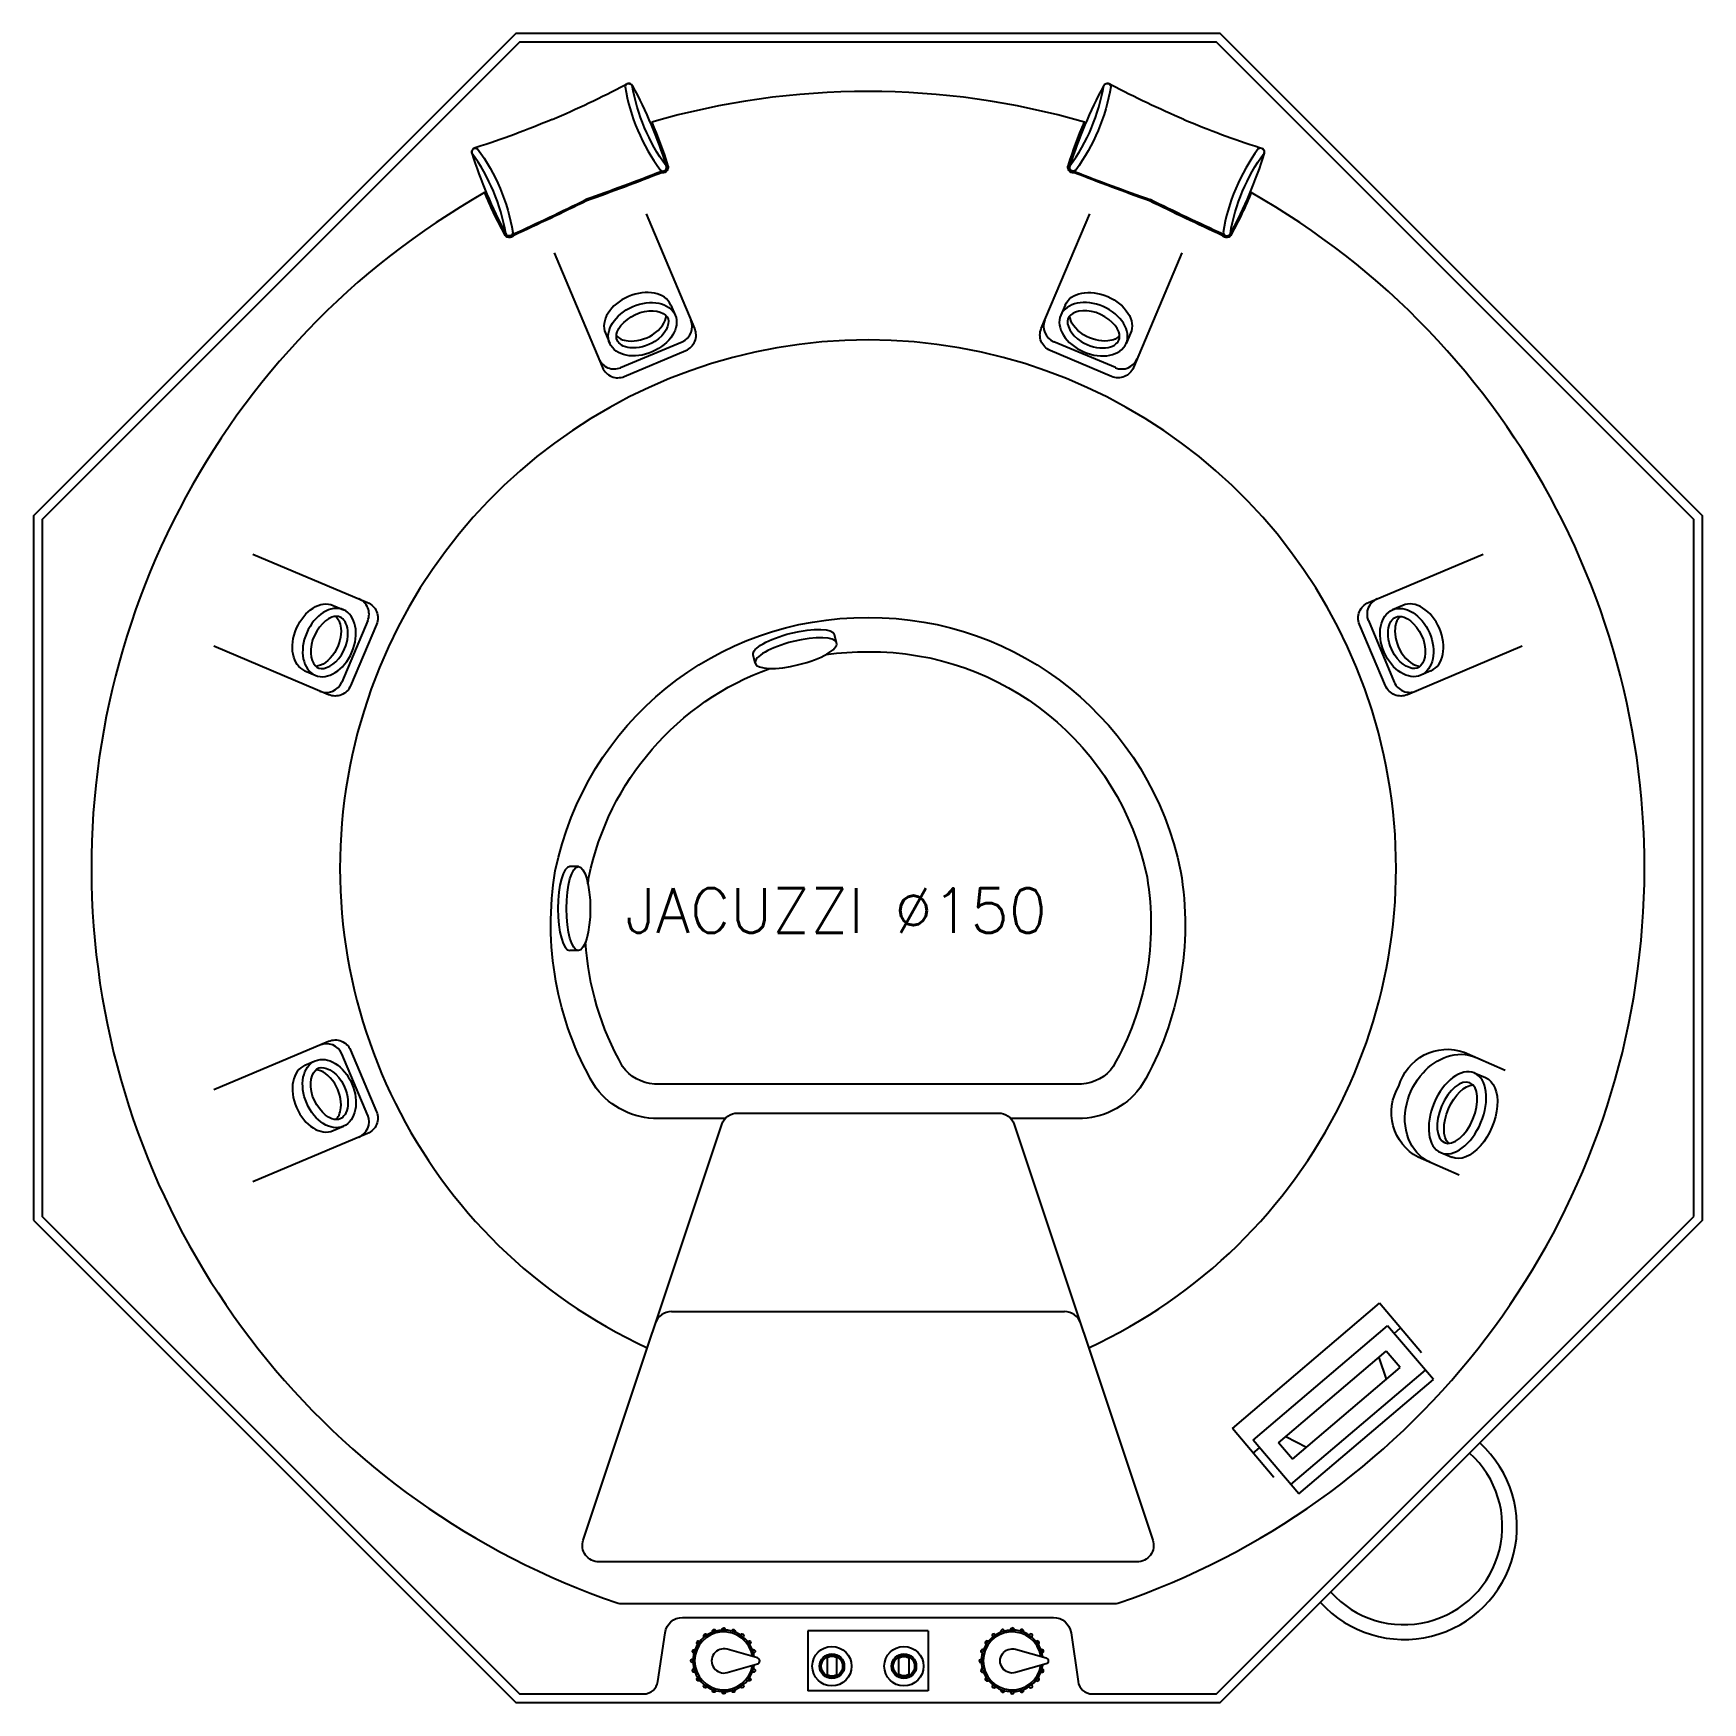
# Model space of a CAD drawing. Extents: x 19.75 to 21.25, y 44.52 to 46.02.
import ezdxf

# ---------------------------------------------------------------- set-up
doc = ezdxf.new("R2010")
doc.units = 0
doc.header["$LTSCALE"] = 0.5
doc.header["$MEASUREMENT"] = 0
doc.layers.add('SPA-ITAPARICA', color=2, linetype='CONTINUOUS')
doc.layers.add('TEXTO', color=3, linetype='CONTINUOUS')
doc.styles.add('ROMANS', font='romans.shx', dxfattribs={"height": 0.04})

msp = doc.modelspace()

# ---------------------------------------------------------------- linework, layer by layer
at = {"layer": 'SPA-ITAPARICA', "color": 1}
for p, q in [((20.3227, 45.7753), (20.3267, 45.7662)), ((20.677, 45.7753), (20.6731, 45.7662)), ((20.2639, 45.7499), (20.2678, 45.7408)), ((20.2776, 45.719), (20.3329, 45.7423)), ((20.7222, 45.719), (20.6669, 45.7423)), ((20.7359, 45.7499), (20.732, 45.7408)), ((20.0193, 45.5054), (20.0285, 45.5015)), ((20.9804, 45.5054), (20.9713, 45.5015)), ((20.0503, 45.4917), (20.027, 45.4364)), ((20.9495, 45.4917), (20.9728, 45.4364)), ((20.4717, 45.4717), (20.4699, 45.4791)), ((20.3986, 45.4534), (20.3967, 45.4608)), ((19.9939, 45.4465), (20.0031, 45.4426)), ((21.0058, 45.4465), (20.9967, 45.4426)), ((20.2396, 45.2706), (20.2319, 45.2706)), ((20.2396, 45.1952), (20.2319, 45.1952)), ((19.9939, 45.0922), (20.0031, 45.0962)), ((20.0503, 45.0471), (20.027, 45.1024)), ((21.0447, 45.0852), (21.0547, 45.081)), ((20.0193, 45.0334), (20.0285, 45.0373)), ((21.0145, 45.0137), (21.0245, 45.0095)), ((20.8273, 44.7656), (20.9596, 44.8782)), ((20.9974, 44.8338), (20.9596, 44.8782)), ((20.846, 44.7552), (20.9668, 44.8581)), ((21.008, 44.8098), (20.9668, 44.8581)), ((20.9727, 44.8512), (20.9784, 44.8561)), ((20.8688, 44.7529), (20.9655, 44.8352)), ((20.978, 44.8205), (20.9655, 44.8352)), ((20.8813, 44.7382), (20.978, 44.8205)), ((20.9588, 44.8295), (20.9655, 44.8099)), ((20.8799, 44.7153), (21.0008, 44.8182)), ((20.8871, 44.7069), (21.008, 44.8098)), ((20.8646, 44.7218), (20.8273, 44.7656)), ((20.8871, 44.7069), (20.846, 44.7552)), ((20.8461, 44.7435), (20.8518, 44.7483)), ((20.8813, 44.7382), (20.8688, 44.7529)), ((20.8755, 44.7586), (20.8938, 44.7489)), ((20.5539, 44.5839), (20.4459, 44.5839)), ((20.4459, 44.5839), (20.4459, 44.5299)), ((20.5539, 44.5839), (20.5539, 44.5299)), ((20.5539, 44.5299), (20.4459, 44.5299))]:
    msp.add_line(p, q, dxfattribs=at)
at = {"layer": 'SPA-ITAPARICA'}
msp.add_line((20.3232, 44.8708), (20.6766, 44.8708), dxfattribs=at)
at = {"layer": 'SPA-ITAPARICA', "color": 1}
msp.add_lwpolyline([(19.7499, 44.9529), (20.1834, 44.5194), (20.8164, 44.5194), (21.2499, 44.9529), (21.2499, 45.5859), (20.8164, 46.0194), (20.1834, 46.0194), (19.7499, 45.5859)], close=True, dxfattribs=at)
at = {"layer": 'SPA-ITAPARICA'}
for points in [[(21.242, 44.9561), (21.242, 45.5826), (20.8131, 46.0115), (20.1866, 46.0115), (19.7577, 45.5826), (19.7577, 44.9561), (20.1866, 44.5272), (20.2982, 44.5272, 0.37267), (20.3111, 44.5384), (20.3175, 44.5822, -0.37267), (20.3333, 44.5959), (20.4999, 44.5959), (20.6665, 44.5959, -0.37267), (20.6823, 44.5822), (20.6886, 44.5384, 0.37267), (20.7015, 44.5272), (20.8131, 44.5272)], [(20.3055, 45.9396, -0.024671), (20.3198, 45.9011, -0.617008), (20.3147, 45.8942, -0.006967), (20.247, 45.8689, -0.006967), (20.1817, 45.8379, -0.617008), (20.1731, 45.8391, -0.024767), (20.1554, 45.8763, 0.646756), (20.2744, 44.609, 0.082435), (20.2786, 44.6083), (20.7211, 44.6083, 0.082435), (20.7253, 44.609, 0.646756), (20.8443, 45.8763, -0.024767), (20.8266, 45.8391, -0.617008), (20.8181, 45.8379, -0.006967), (20.7528, 45.8689, -0.006967), (20.6851, 45.8942, -0.617008), (20.68, 45.9011, -0.024671), (20.6943, 45.9396, 0.14212)], [(20.3133, 45.8966, 0.860811), (20.3185, 45.9004, -0.118472), (20.2881, 45.9725, 0.703482), (20.2816, 45.9715, 0.118472)], [(20.6865, 45.8966, -0.860811), (20.6813, 45.9004, 0.118472), (20.7117, 45.9725, -0.703482), (20.7181, 45.9715, -0.118472)], [(20.1807, 45.8406, -0.860811), (20.1743, 45.8396, 0.118472), (20.1439, 45.9117, -0.703482), (20.1491, 45.9156, -0.118472)], [(20.819, 45.8406, 0.860811), (20.8255, 45.8396, -0.118472), (20.8559, 45.9117, 0.703482), (20.8506, 45.9156, 0.118472)], [(20.7558, 44.6655, -0.511918), (20.7416, 44.6458), (20.2582, 44.6458, -0.511918), (20.244, 44.6655), (20.3684, 45.039, -0.322823), (20.3827, 45.0492), (20.6171, 45.0492, -0.322823), (20.6313, 45.039)]]:
    msp.add_lwpolyline(points, format="xyb", close=True, dxfattribs=at)
for points in [[(20.216, 45.9421, 0.023301), (20.2816, 45.9732, -0.445328), (20.2881, 45.9725, -0.047275), (20.3185, 45.9004, -0.659333), (20.3145, 45.8953, -0.007004), (20.2464, 45.87)], [(20.7838, 45.9421, -0.023301), (20.7182, 45.9732, 0.445328), (20.7117, 45.9725, 0.047275), (20.6813, 45.9004, 0.659333), (20.6853, 45.8953, 0.007004), (20.7534, 45.87)], [(20.216, 45.9421, -0.023301), (20.1479, 45.9168, 0.445328), (20.1439, 45.9117, 0.047275), (20.1743, 45.8396, 0.659333), (20.1808, 45.8389, 0.007004), (20.2464, 45.87)], [(20.7838, 45.9421, 0.023301), (20.8518, 45.9168, -0.445328), (20.8559, 45.9117, -0.047275), (20.8255, 45.8396, -0.659333), (20.819, 45.8389, -0.007004), (20.7534, 45.87)], [(20.3716, 45.0444), (20.307, 45.0444, -0.237597), (20.2534, 45.0748, -0.1746), (20.2189, 45.2667, -0.358979), (20.4999, 45.4944, -0.358979), (20.7808, 45.2667, -0.1746), (20.7464, 45.0748, -0.237597), (20.6927, 45.0444), (20.6281, 45.0444)], [(20.462, 45.4612, -0.037492), (20.4999, 45.4637, -0.358708), (20.7506, 45.2611, -0.172985), (20.7203, 45.0911, -0.226986), (20.6918, 45.0751), (20.3079, 45.0751, -0.226986), (20.2794, 45.0911, -0.114946), (20.2461, 45.2029)], [(20.2482, 45.2552, -0.005801), (20.2491, 45.2611, -0.261476), (20.4117, 45.4487, -0.261476)]]:
    msp.add_lwpolyline(points, format="xyb", dxfattribs=at)
at = {"layer": 'SPA-ITAPARICA', "color": 1}
for points in [[(20.2178, 45.8221), (20.2613, 45.7191, 0.414214), (20.2809, 45.7111), (20.3362, 45.7344, 0.414214), (20.3442, 45.7541), (20.3007, 45.8571)], [(20.782, 45.8221), (20.7385, 45.7191, -0.414214), (20.7188, 45.7111), (20.6636, 45.7344, -0.414214), (20.6556, 45.7541), (20.6991, 45.8571)], [(19.9471, 45.5515), (20.0502, 45.508, -0.414214), (20.0582, 45.4883), (20.0349, 45.4331, -0.414214), (20.0152, 45.4251), (19.9121, 45.4686)], [(21.0876, 45.4686), (20.9846, 45.4251, -0.414214), (20.9649, 45.4331), (20.9416, 45.4883, -0.414214), (20.9496, 45.508), (21.0526, 45.5515)], [(19.9121, 45.0702), (20.0152, 45.1137, -0.414214), (20.0349, 45.1057), (20.0582, 45.0504, -0.414214), (20.0502, 45.0308), (19.9471, 44.9873)], [(21.031, 44.9934), (20.9942, 45.0095, -0.433764), (20.977, 45.0734, -0.433764), (21.0356, 45.1039), (21.0725, 45.0877)], [(20.3527, 44.5783), (20.3524, 44.5788, -0.894905), (20.3549, 44.5806), (20.3553, 44.5802)], [(20.3602, 44.5827), (20.3601, 44.5832, -0.894905), (20.363, 44.5842), (20.3632, 44.5837)], [(20.3686, 44.5845), (20.3687, 44.5851, -0.894905), (20.3718, 44.5851), (20.3718, 44.5845)], [(20.3772, 44.5837), (20.3775, 44.5842, -0.894905), (20.3804, 44.5832), (20.3803, 44.5827)], [(20.3852, 44.5802), (20.3856, 44.5806, -0.894905), (20.3881, 44.5788), (20.3878, 44.5783)], [(20.6146, 44.5802), (20.6142, 44.5806, 0.894905), (20.6117, 44.5788), (20.612, 44.5783)], [(20.6225, 44.5837), (20.6223, 44.5842, 0.894905), (20.6193, 44.5832), (20.6195, 44.5827)], [(20.6311, 44.5845), (20.6311, 44.5851, 0.894905), (20.628, 44.5851), (20.6279, 44.5845)], [(20.6396, 44.5827), (20.6397, 44.5832, 0.894905), (20.6368, 44.5842), (20.6365, 44.5837)], [(20.6471, 44.5783), (20.6474, 44.5788, 0.894905), (20.6449, 44.5806), (20.6445, 44.5802)], [(20.3435, 44.5639), (20.3429, 44.5641, -0.894905), (20.3439, 44.5671), (20.3445, 44.567)], [(20.3469, 44.5718), (20.3465, 44.5722, -0.894905), (20.3483, 44.5747), (20.3488, 44.5744)], [(20.3916, 44.5744), (20.3922, 44.5747, -0.894905), (20.394, 44.5722), (20.3935, 44.5718)], [(20.396, 44.567), (20.3966, 44.5671, -0.894905), (20.3976, 44.5641), (20.397, 44.5639)], [(20.6037, 44.567), (20.6032, 44.5671, 0.894905), (20.6022, 44.5641), (20.6027, 44.5639)], [(20.6081, 44.5744), (20.6076, 44.5747, 0.894905), (20.6058, 44.5722), (20.6062, 44.5718)], [(20.6528, 44.5718), (20.6533, 44.5722, 0.894905), (20.6514, 44.5747), (20.6509, 44.5744)], [(20.6563, 44.5639), (20.6568, 44.5641, 0.894905), (20.6559, 44.5671), (20.6553, 44.567)], [(20.3426, 44.5553), (20.342, 44.5553, -0.894905), (20.342, 44.5584), (20.3426, 44.5585)], [(20.6019, 44.5585), (20.6013, 44.5584, 0.894905), (20.6013, 44.5553), (20.6019, 44.5553)], [(20.3445, 44.5468), (20.3439, 44.5467, -0.894905), (20.3429, 44.5496), (20.3435, 44.5499)], [(20.3488, 44.5393), (20.3483, 44.539, -0.894905), (20.3465, 44.5415), (20.3469, 44.5419)], [(20.3553, 44.5336), (20.3549, 44.5331, -0.894905), (20.3524, 44.535), (20.3527, 44.5355)], [(20.3878, 44.5355), (20.3881, 44.535, -0.894905), (20.3856, 44.5331), (20.3852, 44.5336)], [(20.3935, 44.5419), (20.394, 44.5415, -0.894905), (20.3922, 44.539), (20.3916, 44.5393)], [(20.397, 44.5499), (20.3976, 44.5496, -0.894905), (20.3966, 44.5467), (20.396, 44.5468)], [(20.6027, 44.5499), (20.6022, 44.5496, 0.894905), (20.6032, 44.5467), (20.6037, 44.5468)], [(20.6062, 44.5419), (20.6058, 44.5415, 0.894905), (20.6076, 44.539), (20.6081, 44.5393)], [(20.612, 44.5355), (20.6117, 44.535, 0.894905), (20.6142, 44.5331), (20.6146, 44.5336)], [(20.6445, 44.5336), (20.6449, 44.5331, 0.894905), (20.6474, 44.535), (20.6471, 44.5355)], [(20.6509, 44.5393), (20.6514, 44.539, 0.894905), (20.6533, 44.5415), (20.6528, 44.5419)], [(20.6553, 44.5468), (20.6559, 44.5467, 0.894905), (20.6568, 44.5496), (20.6563, 44.5499)], [(20.3632, 44.5301), (20.363, 44.5296, -0.894905), (20.3601, 44.5305), (20.3602, 44.5311)], [(20.3718, 44.5293), (20.3718, 44.5287, -0.894905), (20.3687, 44.5287), (20.3686, 44.5293)], [(20.3803, 44.5311), (20.3804, 44.5305, -0.894905), (20.3775, 44.5296), (20.3772, 44.5301)], [(20.6195, 44.5311), (20.6193, 44.5305, 0.894905), (20.6223, 44.5296), (20.6225, 44.5301)], [(20.6279, 44.5293), (20.628, 44.5287, 0.894905), (20.6311, 44.5287), (20.6311, 44.5293)], [(20.6365, 44.5301), (20.6368, 44.5296, 0.894905), (20.6397, 44.5305), (20.6396, 44.5311)]]:
    msp.add_lwpolyline(points, format="xyb", dxfattribs=at)
for points in [[(20.3732, 44.5464), (20.4006, 44.5542, 0.755082), (20.4006, 44.5595), (20.3732, 44.5673, 1.324359)], [(20.6325, 44.5673), (20.6599, 44.5595, -0.755082), (20.6599, 44.5542), (20.6325, 44.5464, -1.324359)], [(20.4631, 44.5596), (20.4631, 44.5446, 0.277117), (20.472, 44.5446), (20.472, 44.5596, 0.277117)], [(20.5367, 44.5596), (20.5367, 44.5446, -0.277117), (20.5277, 44.5446), (20.5277, 44.5596, -0.277117)]]:
    msp.add_lwpolyline(points, format="xyb", close=True, dxfattribs=at)
for centre, radius in [((20.4675, 44.5521), 0.0177), ((20.5322, 44.5521), 0.0177), ((20.4675, 44.5521), 0.0111), ((20.4675, 44.5521), 0.00956), ((20.5322, 44.5521), 0.0111), ((20.5322, 44.5521), 0.00956)]:
    msp.add_circle(centre, radius, dxfattribs=at)
for centre, radius, start, end in [((20.327, 45.7561), 0.015, 292.8806, 22.8806), ((20.6727, 45.7561), 0.015, 157.1194, 247.1194), ((20.2718, 45.7328), 0.015, 202.8806, 292.8806), ((20.728, 45.7328), 0.015, 247.1194, 337.1194), ((20.0365, 45.4975), 0.015, 337.1194, 67.1194), ((20.9633, 45.4975), 0.015, 112.8806, 202.8806), ((20.0132, 45.4422), 0.015, 247.1194, 337.1194), ((20.9866, 45.4422), 0.015, 202.8806, 292.8806), ((20.0132, 45.0965), 0.015, 22.8806, 112.8806), ((20.0365, 45.0413), 0.015, 292.8806, 22.8806), ((20.3702, 44.5569), 0.0277, 7.2219, 352.7781), ((20.3702, 44.5569), 0.0261, 8.6916, 351.3084), ((20.6295, 44.5569), 0.0277, 7.2219, 352.7781), ((20.6295, 44.5569), 0.0261, 8.6916, 351.3084)]:
    msp.add_arc(centre, radius, start, end, dxfattribs=at)
at = {"layer": 'SPA-ITAPARICA'}
for centre, radius, start, end in [((20.4999, 45.2694), 0.4745, 294.7065, 245.2935), ((20.3232, 44.8558), 0.015, 90, 161.5651), ((20.6766, 44.8558), 0.015, 18.4349, 90), ((20.9817, 44.6775), 0.1014, 222.128, 47.872), ((20.9815, 44.6778), 0.0884, 221.9046, 48.0954)]:
    msp.add_arc(centre, radius, start, end, dxfattribs=at)
at = {"layer": 'SPA-ITAPARICA', "color": 1}
for centre, major_axis, ratio in [((20.2933, 45.7626), (-0.0294, -0.0127), 0.690897), ((20.9931, 45.476), (-0.0127, 0.0294), 0.690897), ((20.2319, 45.2329), (0, -0.0377), 0.283784), ((20.0066, 45.0628), (0.0127, -0.0294), 0.690897)]:
    msp.add_ellipse(centre, major_axis=major_axis, ratio=ratio, start_param=3.141593, end_param=6.283185, dxfattribs=at)
for centre, major_axis, ratio in [((20.2972, 45.7535), (-0.0294, -0.0127), 0.690897), ((20.984, 45.472), (-0.0127, 0.0294), 0.690897), ((20.2396, 45.2329), (0, -0.0377), 0.283784), ((20.0158, 45.0667), (0.0127, -0.0294), 0.690897)]:
    msp.add_ellipse(centre, major_axis=major_axis, ratio=ratio, dxfattribs=at)
at = {"layer": 'SPA-ITAPARICA', "color": 1, "extrusion": (0, 0, -1)}
for centre, major_axis, ratio in [((20.7025, 45.7535), (0.0294, -0.0127), 0.690897), ((20.0158, 45.472), (0.0127, 0.0294), 0.690897), ((20.4351, 45.4625), (0.0366, 0.0091), 0.283784), ((21.0296, 45.0494), (0.0151, 0.0358), 0.586667), ((21.0294, 45.0495), (0.0114, 0.0269), 0.522124)]:
    msp.add_ellipse(centre, major_axis=major_axis, ratio=ratio, dxfattribs=at)
for centre, major_axis, ratio, start_param, end_param in [((20.7065, 45.7626), (0.0294, -0.0127), 0.690897, 3.141593, 6.283185), ((20.0066, 45.476), (0.0127, 0.0294), 0.690897, 3.141593, 6.283185), ((20.4333, 45.47), (0.0366, 0.0091), 0.283784, 3.141593, 6.283185), ((21.0396, 45.0452), (0.0151, 0.0358), 0.586667, 0, 3.141593), ((21.0356, 45.0469), (0.0114, 0.0269), 0.522124, 3.363755, 6.061023)]:
    msp.add_ellipse(centre, major_axis=major_axis, ratio=ratio, start_param=start_param, end_param=end_param, dxfattribs=at)
at = {"layer": 'SPA-ITAPARICA', "color": 1}
for points, knots in [([(20.2745, 45.7436), (20.2758, 45.7405), (20.2797, 45.7375), (20.2929, 45.7362), (20.3015, 45.7383), (20.3181, 45.7485), (20.3219, 45.758), (20.3185, 45.7676), (20.3103, 45.7717), (20.288, 45.7674), (20.2771, 45.7585), (20.2734, 45.7482), (20.2736, 45.7457), (20.2745, 45.7436)], [0, 0, 0, 0, 0.892179, 0.892179, 1.784357, 1.784357, 3.094872, 3.094872, 4.405387, 4.405387, 5.715903, 5.715903, 6.283185, 6.283185, 6.283185, 6.283185]), ([(20.2738, 45.7478), (20.2757, 45.7455), (20.2792, 45.7435), (20.291, 45.7424), (20.2996, 45.7444), (20.3141, 45.7534), (20.3181, 45.7603), (20.3186, 45.7653)], [0.19214, 0.19214, 0.19214, 0.19214, 0.892179, 0.892179, 1.784357, 1.784357, 2.818477, 2.818477, 2.818477, 2.818477]), ([(20.7253, 45.7436), (20.7239, 45.7405), (20.72, 45.7375), (20.7068, 45.7362), (20.6982, 45.7383), (20.6817, 45.7485), (20.6778, 45.758), (20.6812, 45.7676), (20.6894, 45.7717), (20.7118, 45.7674), (20.7227, 45.7585), (20.7263, 45.7482), (20.7262, 45.7457), (20.7253, 45.7436)], [0, 0, 0, 0, 0.892179, 0.892179, 1.784357, 1.784357, 3.094872, 3.094872, 4.405387, 4.405387, 5.715903, 5.715903, 6.283185, 6.283185, 6.283185, 6.283185]), ([(20.726, 45.7478), (20.724, 45.7455), (20.7205, 45.7435), (20.7088, 45.7424), (20.7002, 45.7444), (20.6857, 45.7534), (20.6816, 45.7603), (20.6811, 45.7653)], [0.19214, 0.19214, 0.19214, 0.19214, 0.892179, 0.892179, 1.784357, 1.784357, 2.818477, 2.818477, 2.818477, 2.818477]), ([(20.0256, 45.4948), (20.0288, 45.4934), (20.0317, 45.4895), (20.0331, 45.4763), (20.031, 45.4677), (20.0207, 45.4512), (20.0113, 45.4473), (20.0017, 45.4507), (19.9975, 45.4589), (20.0018, 45.4813), (20.0108, 45.4922), (20.0211, 45.4958), (20.0236, 45.4957), (20.0256, 45.4948)], [0, 0, 0, 0, 0.892179, 0.892179, 1.784357, 1.784357, 3.094872, 3.094872, 4.405387, 4.405387, 5.715903, 5.715903, 6.283185, 6.283185, 6.283185, 6.283185]), ([(20.0215, 45.4955), (20.0238, 45.4935), (20.0257, 45.49), (20.0269, 45.4783), (20.0248, 45.4697), (20.0158, 45.4552), (20.009, 45.4511), (20.0039, 45.4506)], [0.19214, 0.19214, 0.19214, 0.19214, 0.892179, 0.892179, 1.784357, 1.784357, 2.818477, 2.818477, 2.818477, 2.818477]), ([(20.9741, 45.4948), (20.9709, 45.4934), (20.968, 45.4895), (20.9667, 45.4763), (20.9688, 45.4677), (20.979, 45.4512), (20.9885, 45.4473), (20.9981, 45.4507), (21.0022, 45.4589), (20.9979, 45.4813), (20.989, 45.4922), (20.9787, 45.4958), (20.9762, 45.4957), (20.9741, 45.4948)], [0, 0, 0, 0, 0.892179, 0.892179, 1.784357, 1.784357, 3.094872, 3.094872, 4.405387, 4.405387, 5.715903, 5.715903, 6.283185, 6.283185, 6.283185, 6.283185]), ([(20.9783, 45.4955), (20.976, 45.4935), (20.974, 45.49), (20.9728, 45.4783), (20.9749, 45.4697), (20.9839, 45.4552), (20.9908, 45.4511), (20.9958, 45.4506)], [0.19214, 0.19214, 0.19214, 0.19214, 0.892179, 0.892179, 1.784357, 1.784357, 2.818477, 2.818477, 2.818477, 2.818477]), ([(21.0051, 45.0049), (20.9957, 45.009), (20.9891, 45.017), (20.9779, 45.0462), (20.9845, 45.0696), (21.0102, 45.0983), (21.029, 45.1068), (21.0464, 45.0991)], [0, 0, 0, 0, 0.613659, 0.613659, 2.005707, 2.005707, 3.141593, 3.141593, 3.141593, 3.141593]), ([(20.0256, 45.044), (20.0288, 45.0453), (20.0317, 45.0492), (20.0331, 45.0624), (20.031, 45.071), (20.0207, 45.0876), (20.0113, 45.0914), (20.0017, 45.088), (19.9975, 45.0798), (20.0018, 45.0575), (20.0108, 45.0466), (20.0211, 45.0429), (20.0236, 45.0431), (20.0256, 45.044)], [0, 0, 0, 0, 0.892179, 0.892179, 1.784357, 1.784357, 3.094872, 3.094872, 4.405387, 4.405387, 5.715903, 5.715903, 6.283185, 6.283185, 6.283185, 6.283185]), ([(20.0215, 45.0433), (20.0238, 45.0452), (20.0257, 45.0487), (20.0269, 45.0605), (20.0248, 45.0691), (20.0158, 45.0836), (20.009, 45.0876), (20.0039, 45.0882)], [0.19214, 0.19214, 0.19214, 0.19214, 0.892179, 0.892179, 1.784357, 1.784357, 2.818477, 2.818477, 2.818477, 2.818477])]:
    msp.add_open_spline(points, degree=3, knots=knots, dxfattribs=at)

# ---------------------------------------------------------------- texts
at = {"layer": 'TEXTO', "ltscale": 0.5, "style": 'ROMANS'}
msp.add_text('JACUZZI %%C150', height=0.04, dxfattribs=at).set_placement((20.2818, 45.2112))

doc.saveas('drawing.dxf')
